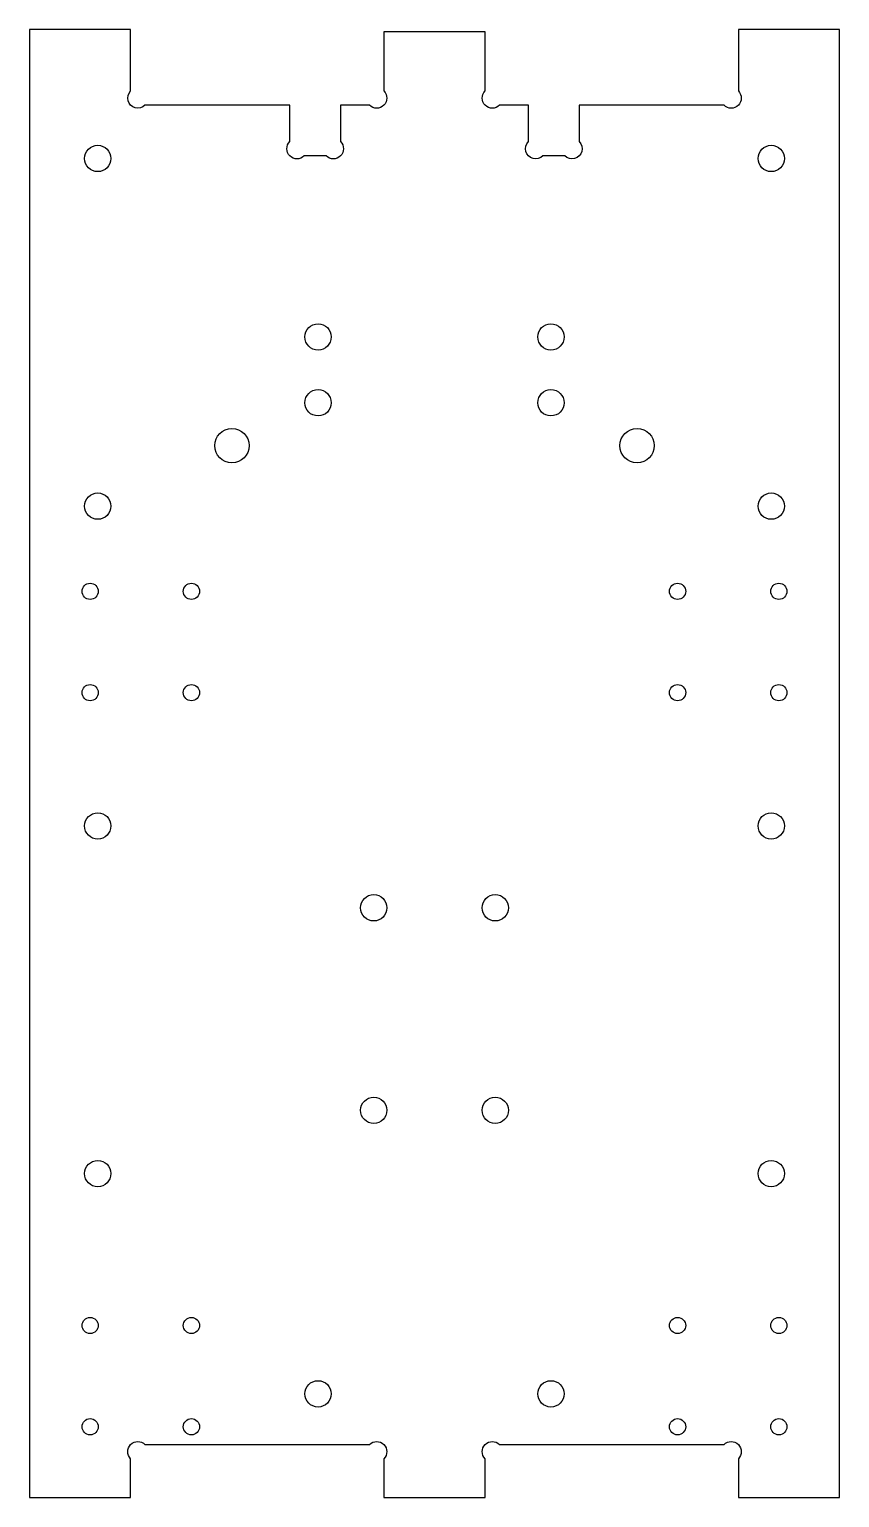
# Model space of a CAD drawing. Header units: millimetres. Extents: x -80 to 80, y -10 to 280.
import ezdxf

# ---------------------------------------------------------------- set-up
doc = ezdxf.new("R2010")
doc.units = ezdxf.units.MM

msp = doc.modelspace()

# ---------------------------------------------------------------- linework, layer by layer
msp.add_lwpolyline([(-80, -10), (-60, -10), (-60, -2.33, -1), (-57.17, 0.5), (-12.83, 0.5, -1), (-10, -2.33), (-10, -10), (10, -10), (10, -2.33, -1), (12.83, 0.5), (57.17, 0.5, -1), (60, -2.33), (60, -10), (80, -10), (80, 280), (60, 280), (60, 267.83, -1), (57.17, 265), (28.57, 265), (28.57, 257.83, -1), (25.74, 255), (21.4, 255, -1), (18.57, 257.83), (18.57, 265), (12.83, 265, -1), (10, 267.83), (10, 279.5), (-10, 279.5), (-10, 267.83, -1), (-12.83, 265), (-18.57, 265), (-18.57, 257.83, -1), (-21.4, 255), (-25.74, 255, -1), (-28.57, 257.83), (-28.57, 265), (-57.17, 265, -1), (-60, 267.83), (-60, 280), (-80, 280)], format="xyb", close=True)
for centre, radius in [((-66.5, 254.5), 2.6), ((66.5, 254.5), 2.6), ((-23, 219.25), 2.6), ((23, 219.25), 2.6), ((-23, 206.25), 2.6), ((23, 206.25), 2.6), ((-40, 197.78), 3.4), ((40, 197.78), 3.4), ((-66.5, 185.83), 2.6), ((66.5, 185.83), 2.6), ((-68, 169), 1.6), ((-48, 169), 1.6), ((48, 169), 1.6), ((68, 169), 1.6), ((-68, 149), 1.6), ((-48, 149), 1.6), ((48, 149), 1.6), ((68, 149), 1.6), ((-66.5, 122.67), 2.6), ((66.5, 122.67), 2.6), ((-12, 106.5), 2.6), ((12, 106.5), 2.6), ((-12, 66.5), 2.6), ((12, 66.5), 2.6), ((-66.5, 54), 2.6), ((66.5, 54), 2.6), ((-68, 24), 1.6), ((-48, 24), 1.6), ((48, 24), 1.6), ((68, 24), 1.6), ((-23, 10.5), 2.6), ((23, 10.5), 2.6), ((-68, 4), 1.6), ((-48, 4), 1.6), ((48, 4), 1.6), ((68, 4), 1.6)]:
    msp.add_circle(centre, radius)

doc.saveas('drawing.dxf')
